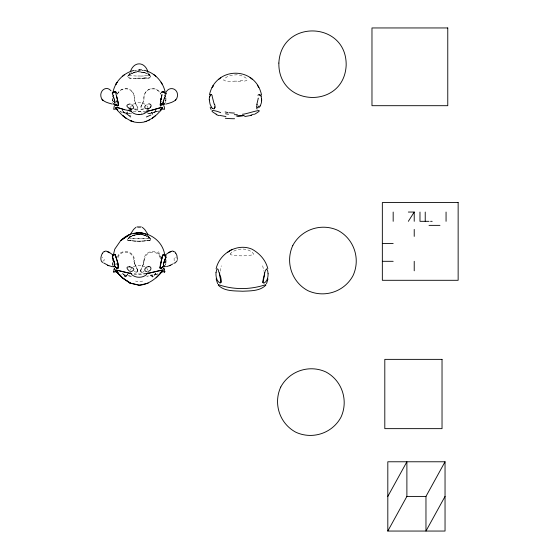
<?xml version="1.0" encoding="UTF-8"?>
<svg xmlns="http://www.w3.org/2000/svg" width="559" height="559" viewBox="0 0 559 559"><rect width="100%" height="100%" fill="white"/><g stroke="black" fill="none" stroke-linecap="round" stroke-linejoin="round"><path stroke-width="0.42" stroke-dasharray="2.79 2.1" d="M165.974 259.6L165.757 265.19M165.946 262.15L165.646 265.588M165.946 261.78L165.967 260.361M165.967 97.895L165.932 100.927M144.068 271.59C142.335 272.799 139.037 272.499 140.889 269.906C142.608 266.238 144.383 262.541 144.152 258.384C145.361 250.146 157.938 248.993 160.74 256.77M165.59 99.327L165.667 97.699M128.975 75.053L130.086 75.661L137.766 76.094M143.97 260.089L143.558 263.52L140.435 271.003L141.637 268.11M165.632 262.842L165.757 261.346M165.219 101.731L165.471 100.131M144.648 260.089C144.236 250.257 160.174 249.517 160.594 259.306M148.89 236.352C150.064 240.482 141.469 237.736 139.135 238.749C136.487 237.938 129.814 240.049 129.129 237.1M140.889 269.906L140.889 271.926L143.796 271.59M220.078 271.248L221.273 265.791M116.545 100.487L116.027 102.059M116.614 263.142L116.041 264.826M143.23 264.617L143.887 262.388M137.787 271.478L136.85 272.121M174.149 257.972L174.135 260.41L175.512 261.291M116.614 100.753L116.013 102.388M130.345 107.531L131.491 105.595M129.569 73.236L128.556 75.765L129.562 74.703L129.227 74.983C135.187 70.86 143.991 70.797 149.686 75.43L148.512 74.445L149.7 75.647L148.701 73.236M130.338 270.193L131.512 268.215M141.944 104.547C140.218 106.741 139.373 111.381 143.642 109.117M117.907 257.748C120.157 249.174 133.971 251.187 133.622 260.089M117.404 94.073C119.815 87.358 130.317 86.722 133.363 93.248C135.278 97.469 133.741 102.528 137.151 106.357C139.142 108.844 136.962 110.85 134.307 109.054M142.231 104.191L143.67 100.732A6.624 6.624 0 0 0 143.936 99.257L144.152 95.743A9.175 9.175 0 0 1 145.473 92.577L147.862 90.174A8.685 8.685 0 0 1 150.986 88.888L154.375 88.916A9.175 9.175 0 0 1 157.54 90.237L159.944 92.626A8.685 8.685 0 0 1 160.74 94.122M117.537 256.77C120.639 248.133 134.733 250.872 134.307 260.089C132.28 263.163 141.713 272.506 135.669 271.877M102.052 257.741L102.514 257.147M126.264 276.537L127.752 274.106M127.354 111.975L125.3 114.169L122.183 110.263M128.877 237.98L129.772 237.184L128.773 238.239L129.954 236.191M127.704 274.036L125.3 276.81L122.435 273.002M127.599 111.849C127.193 113.68 124.937 115.713 124.077 113.037M155.793 273.12C153.914 276.181 152.467 279.5 150.525 274.106M155.828 110.57L152.935 114.448L150.72 111.898M129.422 74.151L130.953 72.698M155.835 273.002L152.97 276.81L150.881 274.539M155.891 110.221L155.081 111.325A23.101 23.101 0 0 0 154.696 111.933L152.761 114.197L150.916 111.975M130.254 235.905L129.206 237.128L129.136 238.085L141.609 238.707L148.994 238.05L149.085 237.093L147.408 235.318M126.257 276.412L125.132 276.998L122.477 273.12M153.515 276.516L152.761 276.971L152.013 276.412M149.162 75.318L147.618 75.647M131.421 72.37L132.21 71.894M149.134 77.953C155.751 74.494 138.38 70.42 135.418 72.237C119.591 77.268 131.044 79.476 140.896 78.372M129.457 237.463C135.718 233.348 146.269 233.061 150.867 239.538L150.706 239.944C143.377 241.781 134.929 241.572 127.571 240.097L127.382 239.469C132.623 232.886 145.885 232.558 150.874 239.49L150.581 240.056C143.216 241.516 135.124 241.467 127.718 240.23L127.382 239.469C132.357 233.264 142.664 233.236 148.994 237.484L148.666 237.212L149.498 238.26L149.085 237.093M133.315 104.177C136.864 102.262 141.413 102.262 144.963 104.177M146.71 104.498L147.492 104.163M133.391 266.776C136.927 264.966 141.343 264.966 144.886 266.776M157.959 273.791L146.696 276.293M158.686 111.059L158.043 111.339M125.88 276.81L124.755 276.516M158.616 111.024L152.307 112.953M157.596 274.12L147.8 276.251M133.79 72.656L129.436 74.626L127.382 76.821A2.949 1.384 -15.5 0 0 127.459 77.317L129.429 78.113L134.195 78.344M155.269 112.303L148.289 113.554M144.124 108.865L140.763 109.201L141.245 106.357A31.234 31.234 0 0 1 141.539 105.679C144.865 101.123 142.37 94.548 146.898 90.733C151.154 86.771 158.84 88.664 160.866 94.073M142.643 281.093L139.135 281.911L135.544 281.051M136.207 70.42L136.899 70.294M146.919 78.183C154.144 78.491 149.106 73.746 145.633 72.95A17.28 13.898 0.2 0 0 144.236 72.53M150.245 113.33L146.633 113.736M148.841 77.994L148.079 78.092M145.759 273.854L134.048 274.085M145.836 111.248L137.898 111.667M244.416 81.111C253.213 79.727 237.903 73.571 236.394 74.864C231.943 74.885 226.311 75.842 223.761 79.832A2.949 1.384 -15.5 0 0 223.845 80.328L226.192 81.167L234.088 81.397M146.612 273.686L139.135 274.329L131.658 273.707M140.602 227.806L137.661 227.806M143.481 75.975L140.4 76.087M145.808 78.246L144.341 78.302M140.973 111.639L133.168 111.353M144.334 78.302L140.456 78.379M240.719 81.314L236.841 81.39M137.71 78.386L134.796 78.365M131.575 276.307L121.75 274.455M141.427 272.121L140.484 271.478M131.644 113.75L128.032 113.344M129.562 113.526L123.287 112.387M102.758 261.291L104.142 260.41L104.121 257.972M130.506 276.272L120.849 274.176M144.704 235.29C138.946 233.802 131.169 234.375 127.382 239.469L127.759 240.258C135.082 241.53 142.908 241.327 150.266 240.258L150.867 239.538L149.952 238.015L145.459 235.618M125.978 112.974L120.164 111.22M134.202 271.59C143.258 274.86 132.287 263.366 134.307 260.089M134.565 108.977L137.507 109.201L137.214 106.811A26.532 26.532 0 0 0 136.731 105.679L134.6 100.732A6.624 6.624 0 0 1 134.342 99.257L134.118 95.743A9.175 9.175 0 0 0 132.797 92.577L130.408 90.174M130.659 104.128L131.344 104.393M147.464 235.353L149.288 237.687M175.757 257.147L176.12 257.552M146.779 105.595L147.932 107.531M122.379 110.221L122.945 110.962A21.612 21.612 0 0 1 123.574 111.933L124.266 113.051M146.758 268.215L147.932 270.193M148.96 74.242L149.169 74.613M136.634 268.11L137.835 271.003M113.666 263.771L114.239 265.273M161.844 101.326L162.096 101.99M113.945 101.934L113.757 101.424M113.715 101.277L113.91 101.85M134.391 262.388L135.04 264.617M262.66 265.791L263.918 271.248M158.7 251.578L160.384 258.943M112.625 265.588L112.303 260.361M112.722 99.334L113.135 101.766M112.513 265.197L112.303 259.642M112.338 100.927L112.31 97.895M236.792 81.125A37.048 7.001 -0.2 0 1 234.144 81.132M242.795 80.223A15.261 2.334 -0.3 0 1 240.118 80.314M129.443 74.99A2.536 1.272 -44.1 0 1 129.891 74.312M146.542 71.552A8.713 7.952 1.4 0 1 149.344 74.012M149.232 74.62A1.244 0.685 40.1 0 1 149.225 75.318M147.297 75.577A12.102 1.523 -1.9 0 1 143.37 75.856M140.386 75.989A26.133 9.14 -0.2 0 1 137.78 75.996M140.407 78.113A37.048 7.001 -0.2 0 1 137.759 78.12M146.416 77.212A15.261 2.334 -0.3 0 1 143.74 77.303M165.548 99.942A7.288 1.202 82.7 0 1 165.548 100.753M165.862 102.108A11.285 3.123 74.3 0 1 165.723 102.772M112.722 100.753A7.288 1.202 -82.7 0 1 112.722 99.942M112.555 102.772A11.285 3.123 -74.3 0 1 112.415 102.108M146.772 112.583A30.011 15.324 -0.2 0 1 141.217 113.107M157.198 111.255A13.381 3.123 -8 0 1 154.536 112.107M147.96 112.611A47.41 23.205 -0.3 0 1 146.556 112.722M130.946 115.427A45.454 24.98 0 0 1 128.933 115.224M122.596 112.59A13.269 3.766 5.5 0 1 119.689 111.465M138.052 110.046A28.719 11.956 1.3 0 1 134.09 109.788M117.537 94.122A8.685 8.685 0 0 1 118.326 92.626L120.737 90.237A9.175 9.175 0 0 1 123.895 88.916L127.284 88.888A8.685 8.685 0 0 1 130.373 90.188M144.676 78.609A30.109 4.905 -0.3 0 1 140.994 78.693M146.821 78.106A14.562 3.675 1 0 1 145.731 78.162M140.861 72.37A15.4 11.886 1.9 0 1 144.061 72.936M135.858 71.964A15.701 13.402 -0.8 0 1 140.945 71.72M133.72 72.356A16.281 13.22 -1.4 0 1 135.816 71.838M164.863 93.423A5.555 1.782 -88.2 0 1 164.996 93.828M152.167 112.848A17.329 6.582 -1.9 0 1 150.14 113.204M127.927 113.463A16.945 6.708 1.5 0 1 125.838 113.079M230.427 253.618L230.441 254.701C237.778 256.246 246.079 256.239 253.458 254.666L253.744 254.1C248.741 247.19 236.191 247.672 230.427 253.618"/><path stroke-width="0.84" d="M112.562 255.463L112.576 254.897L112.352 256.693L114.777 263.673L114.637 265.574M112.31 92.871L112.485 94.667M165.792 94.667L165.96 92.871M163.319 101.927L163.312 102.08A1.034 0.657 -69.1 0 0 163.354 102.262A1.977 1.125 -75.6 0 0 163.473 102.549M130.198 108.222L130.282 109.606M164.101 272.205L164.877 271.374M147.932 272.45L148.1 271.332M160.901 262.199L160.077 268.117L161.048 268.579L163.494 266.287M160.37 264.421L160.119 268.215L161.334 268.488L163.445 266.482M147.988 109.606L148.072 108.222M262.926 282.547L264.631 274.364L264.274 272.806M219.736 272.806L219.394 274.364L221.203 282.568M161.111 98.636L161.572 96.651M161.348 97.594L161.628 96.414M161.048 98.901L161.23 98.139M163.459 266.384L161.118 268.565L160 267.866L162.41 256.113L163.682 254.268L164.465 255.225M160.433 101.507L160.901 99.551M160.985 99.167L161.104 98.684M160.852 262.402L162.152 256.958L163.347 254.359L164.248 254.785L164.716 255.931M256.812 104.519L258.118 98.964M160.922 99.432L161.034 98.964M160.859 99.705L160.971 99.257M161.586 96.567L161.684 96.183M161.348 260.242L162.389 256.162L163.025 254.694L163.864 254.338M160.489 101.263L160.733 100.222M161.649 96.316L161.74 95.952M113.575 254.107L114.784 249.125L120.674 240.608L129.192 234.822L120.674 240.608M113.058 91.879C115.182 81.495 123.693 72.817 133.999 70.385M209.443 94.89C215.578 66.123 255.442 65.857 261.514 94.862M165.303 258.796L163.312 264.721L164.996 266.755M209.835 96.497L210.31 95.226M266.531 283.665L267.957 278.934M165.527 258.174L165.723 254.848L165.716 255.533M216.116 268.774C219.526 253.451 237.023 242.809 251.948 249.153C259.593 253.353 265.804 260.145 267.838 268.795M163.724 100.306L163.361 101.612A1.866 1.062 -71.6 0 0 163.277 101.948M163.808 100.047L164.122 99.167M165.478 95.68L165.303 96.148M113.603 92.983L113.924 92.214M165.289 96.183L164.535 98.077M165.289 258.831L163.822 262.653M113.505 255.931L113.952 254.806L114.868 254.345L116.083 256.951M114.567 268.173L113.554 271.786L117.09 271.513M113.98 269.389L114.476 268.25M114.567 105.532L114.469 105.749A32.254 32.254 0 0 0 114.169 106.434L113.701 109.319L117.09 108.865M177.217 260.599L175.156 262.968M260.298 106.056L261.381 102.758A5.366 1.726 -88.2 0 0 261.591 100.816M113.861 92.34L114.497 91.62L115.084 91.914M387.813 496.413L406.889 461.776L406.889 496.413L387.813 531.05L445.041 531.05L445.041 461.776L387.813 461.776L387.813 531.05M445.041 496.413L425.965 531.05L425.965 496.413L445.041 461.776M102.416 253.234C100.906 255.945 99.74 260.27 102.507 262.569M102.611 253.241L103.338 251.934L104.596 251.627M130.037 234.857L133.517 229.504L135.914 227.324M116.978 82.473L115.72 84.605L117.041 82.362M213.356 85.485L212.106 87.616L213.426 85.373M130.52 71.272C133.936 61.385 144.341 61.371 147.751 71.272M117.062 105.826L118.096 105.686L118.368 104.079M145.613 105.288C142.119 108.914 149.274 110.284 150.65 106.979M150.616 107.035C152.362 105.372 149.616 103.338 148.582 103.932M408.343 221.322L414.226 212.05L408.343 212.05M146.563 111.157C148.205 112.359 169.677 103.066 160.216 110.277M214.572 108.572L213.824 108.935L212.567 108.285M113.861 254.988L114.288 254.38L115.084 254.562L116.538 258.642M113.274 266.755L114.637 265.581M118.152 105.616L117.313 105.903L115.992 105.106M162.802 108.194L160.042 110.354M161.118 110.228L156.716 114.7L152.321 118.18L147.995 120.632L143.565 122.148L139.135 122.652L134.719 122.135L130.303 120.611L125.887 118.082M117.844 272.729L116.083 271.394L115.461 270.032L131.589 273.749L117.893 270.339L115.685 269.962L115.42 270.584L122.03 277.62L129.905 283.036L139.135 285.272C149.071 284.545 156.89 277.949 162.948 270.584L162.683 269.962L160.468 270.339L146.612 273.686M156.087 277.83L162.948 270.584M114.176 272.205L113.596 272.212L113.4 271.374M113.924 254.862L114.595 254.247L115.203 254.729C115.804 258.691 120.381 265.385 117.313 268.551L115.084 266.72M166.254 91.697C170.362 85.562 178.614 89.237 177.413 96.33C176.91 101.521 170.132 102.926 165.939 104.072M146.751 274.441C142.727 278.214 135.544 278.214 131.519 274.441M259.607 94.82L260.648 95.177M113.519 266.797L114.141 266.252M166.351 254.247L169.265 252.102L170.865 251.592M165.219 266.524L164.535 266.671L163.445 265.232L163.501 263.673L165.611 257.916L165.695 254.897L165.709 255.449M155.248 115.972L152.321 118.18M124.44 74.731L122.246 76.436M220.826 77.743L218.632 79.448M160.496 272.729L162.285 271.401L162.914 270.032L146.563 273.742M175.945 99.775L175.421 100.166M145.955 112.527C141.888 115.413 135.76 115.364 131.882 112.156M120.996 240.398C135.46 225.396 160.985 234.284 164.625 254.135M227.569 252.368L232.118 249.265M168.622 252.822L172.249 251.019L173.597 251.375M173.814 263.394L174.611 262.94M172.647 264.037L169.44 265.742M148.841 271.087C152.083 270.388 151.524 265.455 148.051 266.678M147.995 120.632L149.477 119.899M160.07 272.813L161.474 272.163M254.429 114.35C269.312 105.777 245.639 114.644 242.41 114.225M147.471 266.825C144.977 267.027 143.244 271.457 146.64 271.555M170.754 265.252L166.477 266.657M133.643 233.851L139.128 232.754L144.033 233.557M145.047 121.757L146.521 121.247M134.006 233.704C137.905 232.251 142.405 232.488 146.081 234.466M155.877 109.103L162.271 107.314M155.234 109.291L155.591 109.187M134.985 70.727L135.502 70.588M154.864 109.396L150.483 110.493M251.648 115.315L244.674 116.565M104.673 251.375L106.028 251.019L109.648 252.822M115.671 271.933L116.866 271.639M139.135 285.272L148.163 283.168M150.119 110.57L146.64 111.136M130.002 103.967C119.738 105.937 138.925 113.379 132.092 104.819M148.394 266.636L148.757 266.587M136.955 226.926L141.287 226.919M160.894 105.958L160.747 105.972A5.569 1.384 -71.5 0 1 160.412 103.296A5.052 1.244 -71.6 0 0 160.328 105.427M257.273 108.97L257.056 108.977A5.569 1.384 -71.5 0 1 256.798 106.308M138.101 70.154L139.967 70.127M237.358 114.651L234.284 114.679M429.012 221.322L419.977 221.322L419.977 212.05M430.591 221.322L432.177 221.322M429.012 225.368L439.961 225.368M382.342 243.535L393.173 243.535M382.342 261.305L393.173 261.305M406.889 496.413L425.965 496.413M138.45 114.595L139.135 114.609M131.281 271.541C140.588 268.041 120.325 263.205 129.429 271.087M124.294 109.655C122.302 108.935 110.787 104.931 117.697 109.99M139.135 69.756L141.707 69.882M116.104 107.314L117.656 107.628M225.941 116.538L219.666 115.399M112.443 266.734L107.517 265.252M228.519 114.239L225.508 113.791M129.513 266.587L129.884 266.636M131.512 111.15L129.122 110.78M131.707 111.178L123.986 109.578M112.331 104.072C108.146 102.926 101.361 101.521 100.858 96.33C99.816 90.299 106.587 85.401 110.982 90.775M139.135 285.139L129.905 283.036L130.478 283.168L122.03 277.62L130.478 283.168M173.674 251.627L174.932 251.934L175.666 253.241M161.404 271.639L162.599 271.933M161.188 271.513L164.716 271.786L163.703 268.173M161.188 108.865L164.57 109.319L164.297 106.895A27.342 27.342 0 0 0 163.801 105.749L163.703 105.532M144.25 70.294C154.661 72.586 162.886 81.551 165.129 91.851M117.837 107.677L123.616 109.459M220.672 112.666C215.047 110.137 206.39 109.019 216.766 114.399M107.405 251.592L109.012 252.102L111.919 254.247M116.88 272.156L123.078 278.382L115.42 270.584L118.27 272.813M108.83 265.742L103.66 262.94M117.795 110.095L115.573 108.215M124.419 117.013L122.945 115.832L125.999 118.159L121.617 114.686L117.243 110.221M252.228 79.231L250.062 77.533M155.849 76.22L153.683 74.515M113.058 266.524L113.736 266.671L114.958 264.721L112.974 258.796M164.129 266.252L164.751 266.797M142.363 227.324L144.753 229.504L147.842 234.165M164.835 271.807L164.584 272.114M114.909 266.461L117.062 268.474L118.194 268.187L118.242 265.784L116.496 258.503M114.735 266.196L116.426 268.117L117.907 268.495L118.333 266.433L117.502 262.541M211.47 107.083L210.093 104.288L209.485 101.123A4.814 1.509 87.2 0 1 209.429 99.935M114.833 103.695L115.084 104.072M164.262 92.165L163.228 91.809A11.928 2.376 88.3 0 0 162.969 92.088A11.173 2.292 86.9 0 1 163.326 91.711L164.416 92.452M257.426 85.206L258.831 87.581M161.041 82.194L162.452 84.57M175.854 253.234L176.875 255.414L177.406 259.397M114.448 262.653L112.988 258.831M163.801 268.25L164.297 269.389M113.736 98.077L112.988 96.183M210.177 107.153L211.071 109.466M164.304 254.876L164.73 255.987M112.974 96.148L112.799 95.68M114.148 99.167L114.462 100.047M212.168 96.372L214.188 104.135M115.783 93.36L116.95 97.657M114.553 100.306L114.909 101.612A1.866 1.062 71.6 0 1 114.993 101.948M216.137 278.927L217.612 283.699M112.743 258.174L112.548 254.848L112.569 255.4M261.109 96.337L261.577 99.118M116.593 96.232L118.347 103.897L118.026 102.066M117.013 97.923L117.984 101.885M130.177 271.332L130.338 272.45M165.834 256.518L165.932 257.937M165.876 257.042L165.918 257.587M114.951 101.927L114.958 102.08A1.034 0.657 69.1 0 1 114.916 102.262M446.061 212.05L446.061 221.322M425.231 212.05L425.231 221.322M414.226 212.05L414.226 221.322M414.226 229.421L414.226 236.394M414.226 261.305L414.226 270.801M393.173 212.05L393.173 221.322M243.158 115.594A30.011 15.324 -0.2 0 1 237.596 116.118M253.583 114.267A13.381 3.123 -8 0 1 250.914 115.119M244.339 115.622A47.41 23.205 -0.3 0 1 236.219 115.986M234.577 118.732A45.454 24.98 0 0 1 225.319 118.242M218.974 115.601A13.269 3.766 5.5 0 1 216.067 114.476M228.072 112.562A16.84 2.222 9.7 0 1 225.158 111.947M234.431 113.058A28.719 11.956 1.3 0 1 229.351 112.687M256.798 106A5.045 0.573 -75.8 0 1 257.168 104.316M258.761 106.084A13.612 4.241 -73.7 0 1 257.426 107.663M260.152 105.672A18.636 7.588 85.1 0 1 258.775 107.768M261.626 99.076A5.171 1.733 -88.3 0 1 261.647 100.823M260.857 95.505A6.666 1.502 87.8 0 1 261.123 96.239M260.648 95.107A6.75 1.377 86 0 1 260.85 95.498M259.348 95.1A11.928 2.376 88.3 0 1 259.607 94.785M257.965 95.358A12.06 2.348 89.3 0 1 259.362 94.974M258.146 98.545A11.641 0.978 -80.3 0 1 258.265 98.084M214.572 104.191A5.08 1.279 71.3 0 1 215.187 107.663M214.502 106.769A5.115 1.356 70.5 0 1 214.488 108.355M212.546 108.404A19.195 7.63 -85.9 0 1 211.421 107.272M209.234 99.844A5.744 1.901 87.1 0 1 209.59 96.798M209.674 96.987A5.758 1.453 89.6 0 1 209.814 96.414M210.31 95.121A7.665 1.572 -86.4 0 1 210.974 94.625M210.974 94.688A10.949 2.208 -86.9 0 1 211.609 94.785M211.582 94.75A12.885 2.348 87.8 0 1 212.196 95.743M142.454 70.448A14.052 13.053 -1.1 0 1 143.251 70.651M164.982 103.974A7.644 1.453 88.3 0 1 164.863 104.093M164.465 103.373A6.687 1.23 75.8 0 1 163.99 104.414M163.766 102.416A3.745 1.502 87.3 0 1 163.654 102.136M163.731 100.32A5.45 1.034 -73.8 0 1 163.815 100.068M164.108 98.684A9.929 1.474 -73 0 1 164.577 97.518M164.989 94.96A13.905 6.589 -44.3 0 1 164.639 95.848M165.653 93.549A4.891 1.006 -75.1 0 1 165.946 93.004M165.946 93.556A4.877 0.37 77.4 0 1 165.841 92.661M160.419 102.982A5.045 0.573 -75.8 0 1 160.782 101.298M162.383 103.073A13.612 4.241 -73.7 0 1 161.048 104.652M163.424 103.31A18.636 7.588 85.1 0 1 162.389 104.757M164.653 92.955A6.666 1.502 87.8 0 0 164.472 92.494A6.75 1.377 86 0 0 164.262 92.095M161.579 92.347A12.06 2.348 89.3 0 1 162.976 91.962M161.768 95.533A11.641 0.978 -80.3 0 1 161.879 95.072M113.407 104.093A7.644 1.453 -88.3 0 1 113.288 103.974M114.281 104.414A6.687 1.23 -75.8 0 1 113.805 103.373M114.623 102.136A3.745 1.502 -87.3 0 1 114.511 102.416M114.895 102.241A1.977 1.125 75.6 0 1 114.805 102.549M114.455 100.068A5.45 1.034 73.8 0 1 114.539 100.32M113.701 97.518A9.929 1.474 73 0 1 114.162 98.684M113.631 95.848A13.905 6.589 44.3 0 1 113.281 94.96M112.324 93.004A4.891 1.006 75.1 0 1 112.618 93.549M112.429 92.661A4.877 0.37 -77.4 0 1 112.359 93.318M118.117 103.757A5.115 1.356 70.5 0 1 118.103 105.344M116.16 105.392A19.195 7.63 -85.9 0 1 115.035 104.26M113.924 92.109A7.665 1.572 -86.4 0 1 114.595 91.613M114.595 91.676A10.949 2.208 -86.9 0 1 115.231 91.774M115.203 91.739A12.885 2.348 87.8 0 1 115.811 92.731M131.686 109.55A16.84 2.222 9.7 0 1 128.773 108.935M117.013 105.071A14.08 4.549 78.1 0 1 116.132 104.135M115.972 105.183A23.918 10.118 -80.6 0 1 115.685 104.91M115.615 105.246A18.838 7.728 -83.4 0 1 114.7 104.33M113.47 92.619A5.995 1.908 87.3 0 1 113.833 92.158M115.091 91.774A12.242 2.404 -89.9 0 1 115.461 92.277M115.378 91.69A11.543 1.95 86 0 1 116.621 93.255M161.432 105.399A9.65 2.935 -69.6 0 1 160.468 105.812M162.529 102.709A15.722 5.185 -79.5 0 1 161.341 104.372M163.612 104.009A19.027 8.126 81.4 0 1 162.788 104.973M164.416 92.452A6.477 1.321 86.4 0 1 164.625 93.011M161.886 92.682A12.501 2.327 -89.1 0 1 163.039 91.529M161.817 95.303A10.328 0.797 -80 0 1 162.019 94.513M160.447 102.751A5.031 0.517 -75.9 0 1 160.81 101.13M146.339 116.985A45.426 2.984 -25.9 0 1 150.895 115.063M130.715 116.992A45.817 3.019 35.1 0 1 126.613 113.736M268.089 273.77C268.18 277.264 267.265 281.429 263.925 283.189L262.954 282.721L262.821 282.043L263.247 279.032L265.287 270.717L266.559 268.872L267.684 270.863L268.089 273.77M278.857 63.062C278.04 107.377 344.002 109.627 346.168 65.326C346.985 21.018 281.023 18.761 278.857 63.062M215.998 272.659C215.725 276.446 216.515 281.247 220.183 283.154C223.153 279.863 218.716 273.379 218.08 269.34L217.472 268.858L216.801 269.466L215.998 272.659M218.338 284.636L218.241 285.104C224.376 291.56 234.514 290.771 242.711 291.239C250.544 290.813 260.033 291.204 265.881 285.104L265.791 284.636C250.348 289.821 233.76 289.939 218.338 284.636M292.804 245.471C285.125 262.08 291.7 282.022 307.862 290.652C324.472 298.331 344.414 291.756 353.043 275.594C360.723 258.985 354.147 239.049 337.985 230.413C321.376 222.734 301.441 229.309 292.804 245.471M280.758 387.038C273.078 403.647 279.654 423.582 295.816 432.219C312.425 439.891 332.36 433.316 340.997 417.154C348.676 400.551 342.101 380.609 325.939 371.98C309.33 364.3 289.394 370.876 280.758 387.038M447.766 27.95L371.973 27.95L371.973 105.693L447.766 105.693L447.766 27.95M458.142 202.554L382.342 202.554L382.342 280.297L458.142 280.297L458.142 202.554M442.029 359.367L384.802 359.367L384.802 428.641L442.029 428.641L442.029 359.367M131.833 121.254L130.303 120.611L133.245 121.743L131.833 121.254M102.856 100.166L102.101 99.607L102.856 100.166"/></g></svg>
